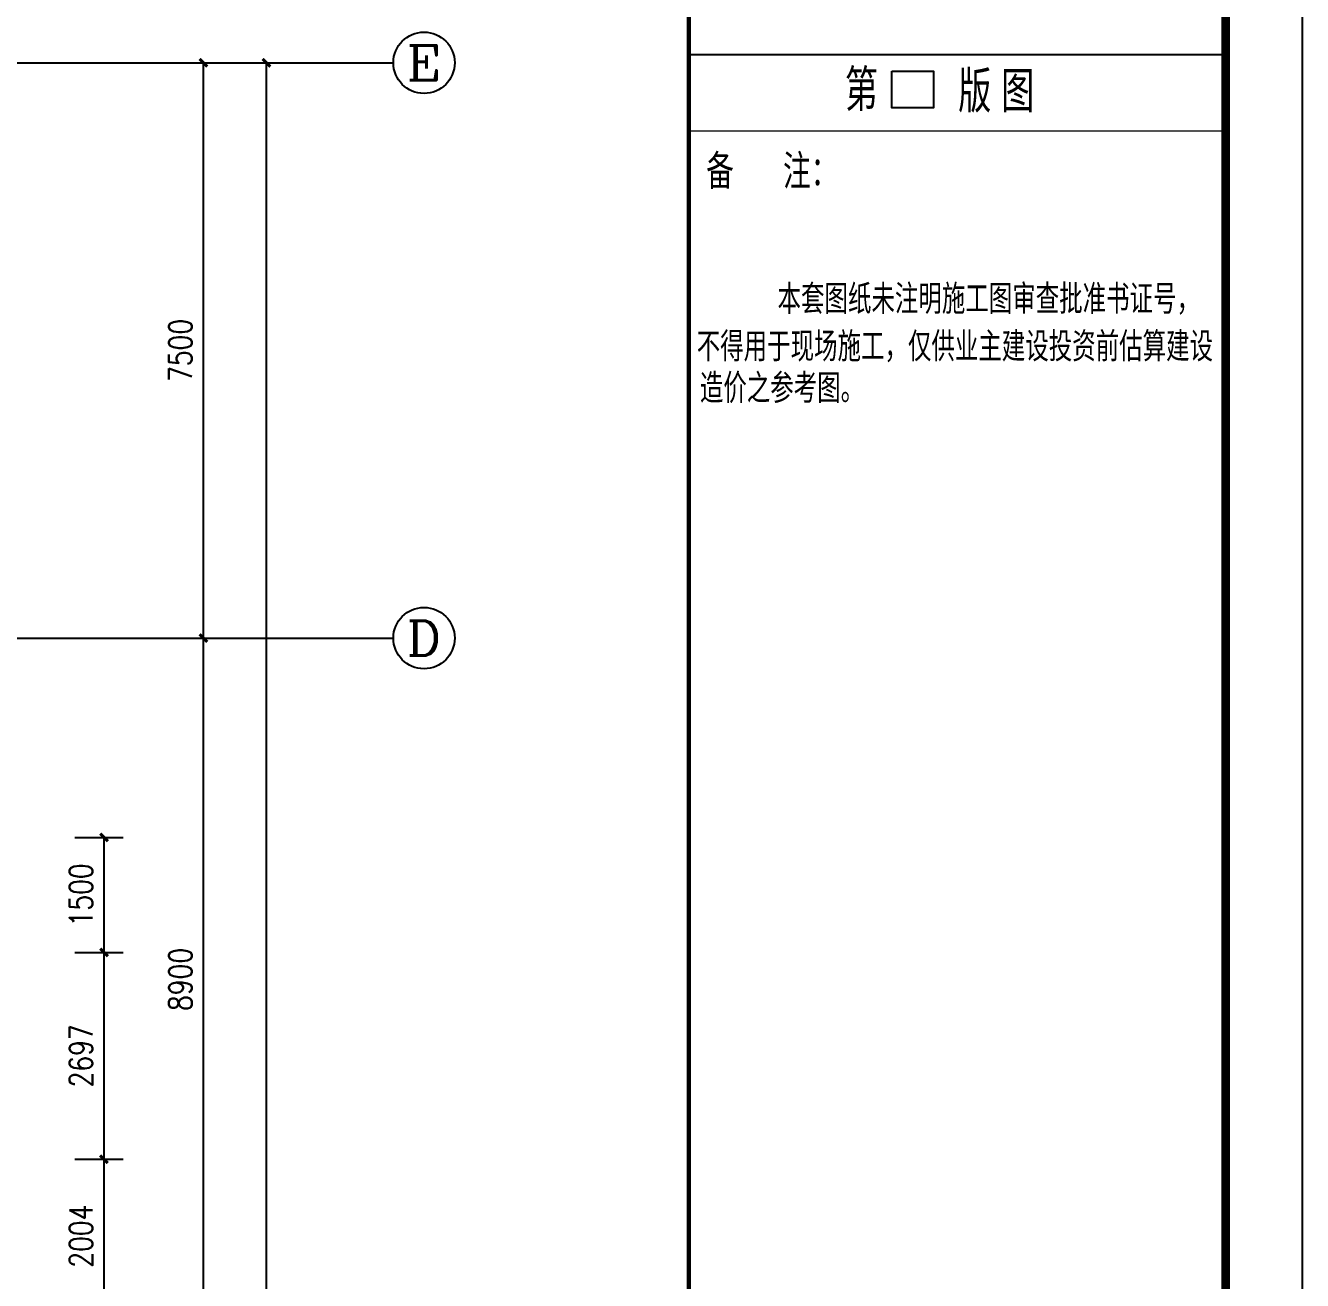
# Model space of a CAD drawing. Header units: millimetres. Extents: x 591771 to 1936534, y -622016 to 355666.
# Drawn here: x 662711 to 679360, y 132063 to 148424 of the extents above; entities that cross this region are included whole.
import ezdxf
from ezdxf.enums import TextEntityAlignment as Align

# ---------------------------------------------------------------- set-up
doc = ezdxf.new("R2010")
doc.units = ezdxf.units.MM
doc.header["$LTSCALE"] = 80
for name, color, linetype in [('\\M+5BDA8-\\M+5B3DF\\M+5B4E7', 3, 'Continuous'), ('\\M+5BDA8-\\M+5D6E1-\\M+5B1EA\\M+5D7A2', 3, 'Continuous'), ('\\M+5CDBC\\M+5BFF2', 252, 'Continuous'), ('AXIS', 3, 'Continuous'), ('AXIS_TEXT', 7, 'Continuous'), ('HZ', 2, 'Continuous')]:
    doc.layers.add(name, color=color, linetype=linetype)
doc.styles.add('_HZTXT', font='txt.shx', dxfattribs={"width": 0.8, "bigfont": 'hztxt.shx'})
doc.styles.add('A-AXIS-LABEL', font='COMPLEX', dxfattribs={"bigfont": 'GBCBIG'})
doc.styles.add('COMPLEX', font='COMPLEX')
doc.styles.add('DIM_FONT', font='SIMPLEX.shx', dxfattribs={"width": 0.8})
doc.dimstyles.new('DIMN', dxfattribs={"dimtxt": 300, "dimasz": 100, "dimexe": 250, "dimexo": 300, "dimgap": 150, "dimtad": 1, "dimdec": 0, "dimzin": 0, "dimdsep": 46, "dimtxsty": 'DIM_FONT', "dimblk": 'ARCHTICK', "dimcen": 0.09, "dimclrt": 7, "dimazin": 2, "dimtfac": 1, "dimtdec": 0, "dimtix": 1, "dimtmove": 2, "dimatfit": 3, "dimldrblk": 'ARCHTICK', "dimfxl": 0, "dimtolj": 1, "dimtzin": 0, "dimarcsym": 0})

# ---------------------------------------------------------------- blocks, each defined once
blk = doc.blocks.new('_ArchTick')
at = {"color": 0, "linetype": 'ByBlock', "const_width": 0.4}
blk.add_lwpolyline([(-0.5, -0.5), (0.5, 0.5)], dxfattribs=at)
blk = doc.blocks.new('*D385')
at = {"layer": '\\M+5BDA8-\\M+5B3DF\\M+5B4E7', "color": 0, "lineweight": -2, "transparency": 16777216}
for p, q in [((663353, 133643), (663984, 133643)), ((663734, 131639), (663734, 133643)), ((663353, 131639), (663984, 131639))]:
    blk.add_line(p, q, dxfattribs=at)
at = {"layer": 'Defpoints', "color": 0, "transparency": 16777216}
for p in [(663053, 133643), (663734, 133643), (663053, 131639)]:
    blk.add_point(p, dxfattribs=at)
at = {"layer": '\\M+5BDA8-\\M+5B3DF\\M+5B4E7', "color": 0, "lineweight": -2, "transparency": 16777216, "xscale": 100, "yscale": 100, "zscale": 100}
for p, rotation in [((663734, 133643), 90), ((663734, 131639), 270)]:
    blk.add_blockref('_ArchTick', p, dxfattribs=dict(at, rotation=rotation))
at = {"layer": '\\M+5BDA8-\\M+5B3DF\\M+5B4E7', "color": 7, "transparency": 16777216, "insert": (663434, 132641), "char_height": 300, "attachment_point": 5, "rotation": 90, "style": 'DIM_FONT'}
blk.add_mtext('\\A1;2004', dxfattribs=at)
blk = doc.blocks.new('*D386')
at = {"layer": '\\M+5BDA8-\\M+5B3DF\\M+5B4E7', "color": 0, "lineweight": -2, "transparency": 16777216}
for p, q in [((663353, 136340), (663984, 136340)), ((663734, 133643), (663734, 136340)), ((663353, 133643), (663984, 133643))]:
    blk.add_line(p, q, dxfattribs=at)
at = {"layer": 'Defpoints', "color": 0, "transparency": 16777216}
for p in [(663053, 136340), (663734, 136340), (663053, 133643)]:
    blk.add_point(p, dxfattribs=at)
at = {"layer": '\\M+5BDA8-\\M+5B3DF\\M+5B4E7', "color": 0, "lineweight": -2, "transparency": 16777216, "xscale": 100, "yscale": 100, "zscale": 100}
for p, rotation in [((663734, 136340), 90), ((663734, 133643), 270)]:
    blk.add_blockref('_ArchTick', p, dxfattribs=dict(at, rotation=rotation))
at = {"layer": '\\M+5BDA8-\\M+5B3DF\\M+5B4E7', "color": 7, "transparency": 16777216, "insert": (663434, 134991), "char_height": 300, "attachment_point": 5, "rotation": 90, "style": 'DIM_FONT'}
blk.add_mtext('\\A1;2697', dxfattribs=at)
blk = doc.blocks.new('*D387')
at = {"layer": '\\M+5BDA8-\\M+5B3DF\\M+5B4E7', "color": 0, "lineweight": -2, "transparency": 16777216}
for p, q in [((663353, 137840), (663984, 137840)), ((663734, 136340), (663734, 137840)), ((663353, 136340), (663984, 136340))]:
    blk.add_line(p, q, dxfattribs=at)
at = {"layer": 'Defpoints', "color": 0, "transparency": 16777216}
for p in [(663053, 137840), (663734, 137840), (663053, 136340)]:
    blk.add_point(p, dxfattribs=at)
at = {"layer": '\\M+5BDA8-\\M+5B3DF\\M+5B4E7', "color": 0, "lineweight": -2, "transparency": 16777216, "xscale": 100, "yscale": 100, "zscale": 100}
for p, rotation in [((663734, 137840), 90), ((663734, 136340), 270)]:
    blk.add_blockref('_ArchTick', p, dxfattribs=dict(at, rotation=rotation))
at = {"layer": '\\M+5BDA8-\\M+5B3DF\\M+5B4E7', "color": 7, "transparency": 16777216, "insert": (663434, 137090), "char_height": 300, "attachment_point": 5, "rotation": 90, "style": 'DIM_FONT'}
blk.add_mtext('\\A1;1500', dxfattribs=at)
blk = doc.blocks.new('*D576')
at = {"layer": '\\M+5BDA8-\\M+5D6E1-\\M+5B1EA\\M+5D7A2', "color": 0, "lineweight": -2, "transparency": 16777216}
for p, q in [((664349, 147938), (666103, 147938)), ((665853, 113438), (665853, 147938)), ((664349, 113438), (666103, 113438))]:
    blk.add_line(p, q, dxfattribs=at)
at = {"layer": 'Defpoints', "color": 0, "transparency": 16777216}
for p in [(664049, 147938), (665853, 147938), (664049, 113438)]:
    blk.add_point(p, dxfattribs=at)
at = {"layer": '\\M+5BDA8-\\M+5D6E1-\\M+5B1EA\\M+5D7A2', "color": 0, "lineweight": -2, "transparency": 16777216, "xscale": 100, "yscale": 100, "zscale": 100}
for p, rotation in [((665853, 147938), 90), ((665853, 113438), 270)]:
    blk.add_blockref('_ArchTick', p, dxfattribs=dict(at, rotation=rotation))
at = {"layer": '\\M+5BDA8-\\M+5D6E1-\\M+5B1EA\\M+5D7A2', "color": 7, "transparency": 16777216, "insert": (665553, 130688), "char_height": 300, "attachment_point": 5, "rotation": 90, "style": 'DIM_FONT'}
blk.add_mtext('\\A1;34500', dxfattribs=at)
blk = doc.blocks.new('*D579')
at = {"layer": '\\M+5BDA8-\\M+5D6E1-\\M+5B1EA\\M+5D7A2', "color": 0, "lineweight": -2, "transparency": 16777216}
for p, q in [((662348, 140438), (665281, 140438)), ((665031, 131538), (665031, 140438)), ((662348, 131538), (665281, 131538))]:
    blk.add_line(p, q, dxfattribs=at)
at = {"layer": 'Defpoints', "color": 0, "transparency": 16777216}
for p in [(662048, 140438), (665031, 140438), (662048, 131538)]:
    blk.add_point(p, dxfattribs=at)
at = {"layer": '\\M+5BDA8-\\M+5D6E1-\\M+5B1EA\\M+5D7A2', "color": 0, "lineweight": -2, "transparency": 16777216, "xscale": 100, "yscale": 100, "zscale": 100}
for p, rotation in [((665031, 140438), 90), ((665031, 131538), 270)]:
    blk.add_blockref('_ArchTick', p, dxfattribs=dict(at, rotation=rotation))
at = {"layer": '\\M+5BDA8-\\M+5D6E1-\\M+5B1EA\\M+5D7A2', "color": 7, "transparency": 16777216, "insert": (664731, 135988), "char_height": 300, "attachment_point": 5, "rotation": 90, "style": 'DIM_FONT'}
blk.add_mtext('\\A1;8900', dxfattribs=at)
blk = doc.blocks.new('*D580')
at = {"layer": '\\M+5BDA8-\\M+5D6E1-\\M+5B1EA\\M+5D7A2', "color": 0, "lineweight": -2, "transparency": 16777216}
for p, q in [((662348, 147938), (665281, 147938)), ((665031, 140438), (665031, 147938)), ((662348, 140438), (665281, 140438))]:
    blk.add_line(p, q, dxfattribs=at)
at = {"layer": 'Defpoints', "color": 0, "transparency": 16777216}
for p in [(662048, 147938), (665031, 147938), (662048, 140438)]:
    blk.add_point(p, dxfattribs=at)
at = {"layer": '\\M+5BDA8-\\M+5D6E1-\\M+5B1EA\\M+5D7A2', "color": 0, "lineweight": -2, "transparency": 16777216, "xscale": 100, "yscale": 100, "zscale": 100}
for p, rotation in [((665031, 147938), 90), ((665031, 140438), 270)]:
    blk.add_blockref('_ArchTick', p, dxfattribs=dict(at, rotation=rotation))
at = {"layer": '\\M+5BDA8-\\M+5D6E1-\\M+5B1EA\\M+5D7A2', "color": 7, "transparency": 16777216, "insert": (664731, 144188), "char_height": 300, "attachment_point": 5, "rotation": 90, "style": 'DIM_FONT'}
blk.add_mtext('\\A1;7500', dxfattribs=at)
blk = doc.blocks.new('_AXISO')
blk.add_circle((0, 0), 0.5)
at = {"layer": 'AXIS_TEXT', "style": 'COMPLEX'}
blk.add_attdef('A', text='', height=0.56, dxfattribs=at).set_placement((-0.25, -0.28), (0.25, -0.28), align=Align.FIT)

msp = doc.modelspace()

# ---------------------------------------------------------------- linework, layer by layer
at = {"layer": '\\M+5BDA8-\\M+5D6E1-\\M+5B1EA\\M+5D7A2'}
for p, q in [((663506.5, 147938.2), (667506.5, 147938.2)), ((663506.5, 140438.2), (667506.5, 140438.2))]:
    msp.add_line(p, q, dxfattribs=at)
at = {"layer": '\\M+5CDBC\\M+5BFF2', "color": 2}
msp.add_lwpolyline([(595259.9, 99060.8), (679359.9, 99060.8), (679359.9, 158460.8), (595259.9, 158460.8)], close=True, dxfattribs=at)
at = {"layer": '\\M+5CDBC\\M+5BFF2', "color": 2, "const_width": 112.5}
msp.add_lwpolyline([(596260, 100060.8), (678359.9, 100060.8), (678359.9, 157460.8), (596260, 157460.8)], close=True, dxfattribs=at)
at = {"layer": '\\M+5CDBC\\M+5BFF2', "color": 2}
for points, const_width in [([(671359.7, 100060.8), (671359.7, 157460.8)], 56.2), ([(671359.7, 147048.7), (678359.9, 147048.7)], 20)]:
    msp.add_lwpolyline(points, dxfattribs=dict(at, const_width=const_width))
msp.add_lwpolyline([(671359.7, 148047.4), (678359.9, 148047.4)], dxfattribs=at)
at = {"layer": 'AXIS'}
msp.add_lwpolyline([(674007.8, 147827.3), (674548.5, 147827.3), (674548.5, 147351.2), (674007.8, 147351.2)], close=True, dxfattribs=at)

# ---------------------------------------------------------------- block references
at = {"layer": '\\M+5BDA8-\\M+5D6E1-\\M+5B1EA\\M+5D7A2'}
ref = msp.add_blockref('_AXISO', (667906.5, 147938.2), dxfattribs=dict(at, xscale=800, yscale=800, zscale=800))
ref.add_attrib('A', 'E', dxfattribs={"layer": 'AXIS_TEXT', "height": 452.5, "style": 'A-AXIS-LABEL', "width": 1.3125}).set_placement((667680.2, 147711.9), (668132.8, 147711.9), align=Align.FIT)
ref = msp.add_blockref('_AXISO', (667906.5, 140438.2), dxfattribs=dict(at, xscale=800, yscale=800, zscale=800))
ref.add_attrib('A', 'D', dxfattribs={"layer": 'AXIS_TEXT', "height": 452.5, "style": 'A-AXIS-LABEL', "width": 1.235294}).set_placement((667680.2, 140211.9), (668132.8, 140211.9), align=Align.FIT)

# ---------------------------------------------------------------- texts
at = {"layer": '\\M+5CDBC\\M+5BFF2', "color": 2, "style": '_HZTXT', "width": 0.8}
for s, height, p in [(' 第', 540, (673008.4, 147310.4)), ('版', 540, (674871.4, 147290.6)), ('图', 540, (675432.5, 147290.6)), ('备  注：', 450, (671585.6, 146294))]:
    msp.add_text(s, height=height, dxfattribs=at).set_placement(p)
at = {"layer": 'HZ', "color": 1, "style": '_HZTXT', "width": 0.8}
for s, p in [('本套图纸未注明施工图审查批准书证号，', (672515.8, 144664.7)), ('不得用于现场施工，仅供业主建设投资前估算建设', (671462, 144044.8)), ('造价之参考图。', (671502.8, 143502.5))]:
    msp.add_text(s, height=382.5, rotation=0.0025, dxfattribs=at).set_placement(p)

# ---------------------------------------------------------------- dimensions: what is measured, and where the dimension line sits
at = {"layer": '\\M+5BDA8-\\M+5B3DF\\M+5B4E7'}
for p1, p2, picture, middle in [((663052.8, 136339.7), (663052.8, 137839.7), '*D387', (663434.2, 137089.7)), ((663052.8, 133642.6), (663052.8, 136339.7), '*D386', (663434.2, 134991.2)), ((663052.8, 131638.9), (663052.8, 133642.6), '*D385', (663434.2, 132640.8))]:
    dim = msp.add_aligned_dim(p1=p1, p2=p2, distance=-681.4, dimstyle='DIMN', dxfattribs=at)
    dim.commit()
    dim.dimension.update_dxf_attribs({"geometry": picture, "text_midpoint": middle})
at = {"layer": '\\M+5BDA8-\\M+5D6E1-\\M+5B1EA\\M+5D7A2'}
for p1, p2, distance, picture, middle in [((662047.7, 140438.2), (662047.7, 147938.2), -2983.8, '*D580', (664731.5, 144188.2)), ((664049.2, 113438.1), (664049.2, 147938.2), -1804, '*D576', (665553.2, 130688.1)), ((662047.7, 131538.2), (662047.7, 140438.2), -2983.8, '*D579', (664731.5, 135988.2))]:
    dim = msp.add_aligned_dim(p1=p1, p2=p2, distance=distance, dimstyle='DIMN', dxfattribs=at)
    dim.commit()
    dim.dimension.update_dxf_attribs({"geometry": picture, "text_midpoint": middle})

doc.saveas('drawing.dxf')
